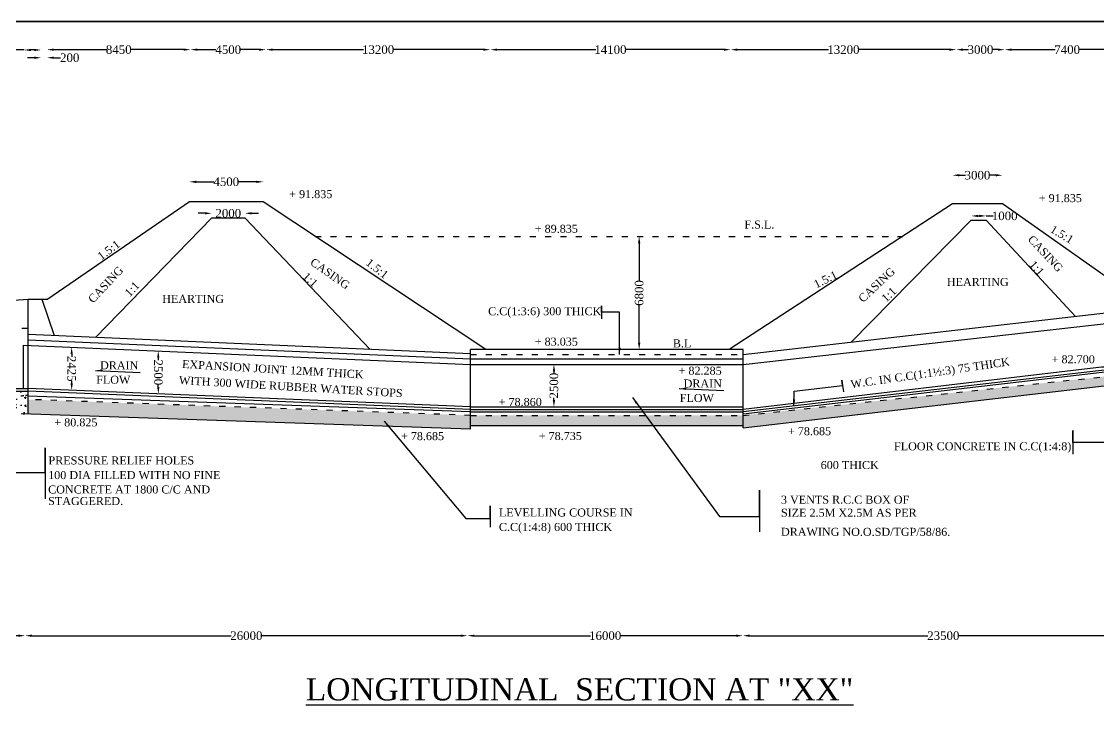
# Model space of a CAD drawing. Header units: millimetres. Extents: x -109570 to 262268, y -246061 to 108364.
# Drawn here: x 48583 to 111805, y 67493 to 108246 of the extents above; entities that cross this region are included whole.
import ezdxf

# ---------------------------------------------------------------- set-up
doc = ezdxf.new("R2010")
doc.units = ezdxf.units.MM
doc.header["$MEASUREMENT"] = 0
doc.header["$PDMODE"] = 33
doc.header["$PDSIZE"] = 500
doc.linetypes.add('ACAD_ISO03W100', pattern=[30, 12, -18])
for name, color, linetype in [('DIM', 5, 'Continuous'), ('DOT LINE', 3, 'ACAD_ISO03W100'), ('DWG. LINE', 1, 'Continuous'), ('HATCH', 2, 'Continuous'), ('TEXT', 7, 'Continuous'), ('TITLE', 7, 'Continuous')]:
    doc.layers.add(name, color=color, linetype=linetype)
doc.styles.get("Standard").update_dxf_attribs({"font": 'TIMES.TTF', "height": 500})
doc.dimstyles.get("Standard").update_dxf_attribs({"dimtxt": 500, "dimasz": 400, "dimexe": 0.18, "dimexo": 0.0625, "dimgap": 0.09, "dimtad": 0, "dimdec": 0, "dimzin": 0, "dimdsep": 46, "dimtxsty": 'Standard', "dimcen": 0.09, "dimse1": 1, "dimse2": 1, "dimclrd": 5, "dimclre": 5, "dimclrt": 4, "dimadec": 0, "dimazin": 0, "dimtfac": 1, "dimtdec": 0, "dimtofl": 0, "dimtmove": 0, "dimatfit": 3, "dimfxl": 1, "dimtolj": 1, "dimtzin": 0, "dimarcsym": 0})
pattern_1 = [(50, (0, 0), (1075.8903, -94.128), [112.5, -1237.5]), (355, (0, 0), (-208.127, 1128.288), [90, -990]), (100.4514, (89.7, -7.8), (867.764, 1034.159), [95.61, -1051.713]), (46.1842, (0, 300), (1600.862, -248.279), [168.75, -1856.25]), (96.6356, (133.4, 279.3), (1401.994, 1461.177), [143.415, -1577.57]), (351.1842, (0, 300), (1401.993, 1461.178), [135, -1485]), (21, (150, 225), (895.3606, -603.9283), [112.5, -1237.5]), (326, (150, 225), (364.973, 1087.725), [90, -990]), (71.4514, (224.6, 174.7), (1260.334, 483.796), [95.61, -1051.713]), (37.5, (0, 0), (18.2398, 499.3408), [0, -978, 0, -1005, 0, -993.75]), (7.5, (0, 0), (394.6043, 591.6176), [0, -573, 0, -955.5, 0, -378.75]), (327.5, (-334.5, 0), (800.7337, -33.8323), [0, -375, 0, -1170, 0, -1552.5]), (317.5, (-484.5, 0), (874.7793, 150.1575), [0, -487.5, 0, -777, 0, -1102.5])]

# ---------------------------------------------------------------- blocks, each defined once
blk = doc.blocks.new('*D6')
at = {"layer": 'Defpoints', "color": 0}
for p in [(51376, 89119), (51378, 86593), (51527, 86593)]:
    blk.add_point(p, dxfattribs=at)
at = {"layer": 'DIM', "color": 5, "lineweight": -2}
for p, q in [((51526, 88719), (51526, 88562)), ((51527, 86993), (51527, 87150))]:
    blk.add_line(p, q, dxfattribs=at)
at = {"layer": 'DIM', "color": 5}
for points in [[(51592, 88719), (51459, 88719), (51525, 89119)], [(51594, 86993), (51460, 86993), (51527, 86593)]]:
    blk.add_solid(points, dxfattribs=at)
at = {"layer": 'DIM', "color": 4, "insert": (51526, 87856), "char_height": 500, "attachment_point": 5, "rotation": 270.03894}
blk.add_mtext('\\A1;2425', dxfattribs=at)
blk = doc.blocks.new('*D7')
at = {"layer": 'Defpoints', "color": 0}
for p in [(56458, 88901), (56462, 86382), (56614, 86382)]:
    blk.add_point(p, dxfattribs=at)
at = {"layer": 'DIM', "color": 5, "lineweight": -2}
for p, q in [((56610, 88502), (56610, 88359)), ((56613, 86782), (56613, 86924))]:
    blk.add_line(p, q, dxfattribs=at)
at = {"layer": 'DIM', "color": 5}
for points in [[(56677, 88502), (56543, 88501), (56609, 88902)], [(56680, 86782), (56546, 86782), (56614, 86382)]]:
    blk.add_solid(points, dxfattribs=at)
at = {"layer": 'DIM', "color": 4, "insert": (56611, 87642), "char_height": 500, "attachment_point": 5, "rotation": 270.09198}
blk.add_mtext('\\A1;2500', dxfattribs=at)
blk = doc.blocks.new('*D8')
at = {"layer": 'Defpoints', "color": 0}
for p in [(62771, 98832), (58436, 97649), (62771, 97649)]:
    blk.add_point(p, dxfattribs=at)
at = {"layer": 'DIM', "color": 5, "lineweight": -2}
for p, q in [((58836, 98832), (59884, 98832)), ((62371, 98832), (61323, 98832))]:
    blk.add_line(p, q, dxfattribs=at)
at = {"layer": 'DIM', "color": 5}
for points in [[(58836, 98898), (58836, 98765), (58436, 98832)], [(62371, 98898), (62371, 98765), (62771, 98832)]]:
    blk.add_solid(points, dxfattribs=at)
at = {"layer": 'DIM', "color": 4, "insert": (60603, 98832), "char_height": 500, "attachment_point": 5}
blk.add_mtext('\\A1;4500', dxfattribs=at)
blk = doc.blocks.new('*D9')
at = {"layer": 'Defpoints', "color": 0}
for p in [(61693, 96983), (59748, 96713), (61693, 96713)]:
    blk.add_point(p, dxfattribs=at)
at = {"layer": 'DIM', "color": 5, "lineweight": -2}
for p, q in [((59348, 96983), (58948, 96983)), ((62093, 96983), (62493, 96983))]:
    blk.add_line(p, q, dxfattribs=at)
at = {"layer": 'DIM', "color": 5}
for points in [[(59348, 97050), (59348, 96917), (59748, 96983)], [(62093, 97050), (62093, 96917), (61693, 96983)]]:
    blk.add_solid(points, dxfattribs=at)
at = {"layer": 'DIM', "color": 4, "insert": (60721, 96983), "char_height": 500, "attachment_point": 5}
blk.add_mtext('\\A1;2000', dxfattribs=at)
blk = doc.blocks.new('*D10')
at = {"layer": 'Defpoints', "color": 0}
for p in [(80131, 88110), (79838, 85615), (80152, 85615)]:
    blk.add_point(p, dxfattribs=at)
at = {"layer": 'DIM', "color": 5, "lineweight": -2}
for p, q in [((79838, 87710), (79838, 87580)), ((79838, 86015), (79838, 86145))]:
    blk.add_line(p, q, dxfattribs=at)
at = {"layer": 'DIM', "color": 5}
for points in [[(79771, 87710), (79905, 87710), (79838, 88110)], [(79771, 86015), (79905, 86015), (79838, 85615)]]:
    blk.add_solid(points, dxfattribs=at)
at = {"layer": 'DIM', "color": 4, "insert": (79838, 86862), "char_height": 500, "attachment_point": 5, "rotation": 90}
blk.add_mtext('\\A1;2500', dxfattribs=at)
blk = doc.blocks.new('*D11')
at = {"layer": 'Defpoints', "color": 0}
for p in [(84841, 95628), (84841, 95628), (84804, 88979)]:
    blk.add_point(p, dxfattribs=at)
at = {"layer": 'DIM', "color": 5, "lineweight": -2}
for p, q in [((84841, 95228), (84841, 93013)), ((84841, 89379), (84841, 91594))]:
    blk.add_line(p, q, dxfattribs=at)
at = {"layer": 'DIM', "color": 5}
for points in [[(84775, 95228), (84908, 95228), (84841, 95628)], [(84775, 89379), (84908, 89379), (84841, 88979)]]:
    blk.add_solid(points, dxfattribs=at)
at = {"layer": 'DIM', "color": 4, "insert": (84841, 92304), "char_height": 500, "attachment_point": 5, "rotation": 90}
blk.add_mtext('\\A1;6800', dxfattribs=at)
blk = doc.blocks.new('*D12')
at = {"layer": 'Defpoints', "color": 0}
for p in [(106168, 99219), (103236, 97533), (106168, 97533)]:
    blk.add_point(p, dxfattribs=at)
at = {"layer": 'DIM', "color": 5, "lineweight": -2}
for p, q in [((103636, 99219), (103992, 99219)), ((105768, 99219), (105412, 99219))]:
    blk.add_line(p, q, dxfattribs=at)
at = {"layer": 'DIM', "color": 5}
for points in [[(103636, 99285), (103636, 99152), (103236, 99219)], [(105768, 99285), (105768, 99152), (106168, 99219)]]:
    blk.add_solid(points, dxfattribs=at)
at = {"layer": 'DIM', "color": 4, "insert": (104702, 99219), "char_height": 500, "attachment_point": 5}
blk.add_mtext('\\A1;3000', dxfattribs=at)
blk = doc.blocks.new('*D13')
at = {"layer": 'Defpoints', "color": 0}
for p in [(105218, 96830), (104341, 96582), (105218, 96582)]:
    blk.add_point(p, dxfattribs=at)
at = {"layer": 'DIM', "color": 5, "lineweight": -2}
for p, q in [((104741, 96830), (104818, 96830)), ((105218, 96830), (105618, 96830))]:
    blk.add_line(p, q, dxfattribs=at)
at = {"layer": 'DIM', "color": 5}
for points in [[(104741, 96897), (104741, 96763), (104341, 96830)], [(104818, 96897), (104818, 96763), (105218, 96830)]]:
    blk.add_solid(points, dxfattribs=at)
at = {"layer": 'DIM', "color": 4, "insert": (106300, 96830), "char_height": 500, "attachment_point": 5}
blk.add_mtext('\\A1;1000', dxfattribs=at)
blk = doc.blocks.new('*D18')
at = {"layer": 'Defpoints', "color": 0}
for p in [(48732, 106596), (49738, 106596), (49738, 106575)]:
    blk.add_point(p, dxfattribs=at)
at = {"layer": 'DIM', "color": 5, "lineweight": -2}
for p, q in [((48732, 106575), (48176, 106575)), ((49338, 106575), (49132, 106575))]:
    blk.add_line(p, q, dxfattribs=at)
at = {"layer": 'DIM', "color": 5}
for points in [[(49132, 106641), (49132, 106508), (48732, 106575)], [(49338, 106641), (49338, 106508), (49738, 106575)]]:
    blk.add_solid(points, dxfattribs=at)
at = {"layer": 'DIM', "color": 4, "insert": (47651, 106575), "char_height": 500, "attachment_point": 5}
blk.add_mtext('\\A1;600', dxfattribs=at)
blk = doc.blocks.new('*D19')
at = {"layer": 'Defpoints', "color": 0}
for p in [(49738, 106575), (50079, 106575), (50079, 106120)]:
    blk.add_point(p, dxfattribs=at)
at = {"layer": 'DIM', "color": 5, "lineweight": -2}
for p, q in [((49338, 106120), (48938, 106120)), ((50479, 106120), (50879, 106120))]:
    blk.add_line(p, q, dxfattribs=at)
at = {"layer": 'DIM', "color": 5}
for points in [[(49338, 106186), (49338, 106053), (49738, 106120)], [(50479, 106186), (50479, 106053), (50079, 106120)]]:
    blk.add_solid(points, dxfattribs=at)
at = {"layer": 'DIM', "color": 4, "insert": (51412, 106120), "char_height": 500, "attachment_point": 5}
blk.add_mtext('\\A1;200', dxfattribs=at)
blk = doc.blocks.new('*D20')
at = {"layer": 'Defpoints', "color": 0}
for p in [(58502, 106594), (50079, 106120), (58502, 106120)]:
    blk.add_point(p, dxfattribs=at)
at = {"layer": 'DIM', "color": 5, "lineweight": -2}
for p, q in [((50479, 106594), (53588, 106594)), ((58102, 106594), (54993, 106594))]:
    blk.add_line(p, q, dxfattribs=at)
at = {"layer": 'DIM', "color": 5}
for points in [[(50479, 106661), (50479, 106528), (50079, 106594)], [(58102, 106661), (58102, 106528), (58502, 106594)]]:
    blk.add_solid(points, dxfattribs=at)
at = {"layer": 'DIM', "color": 4, "insert": (54290, 106594), "char_height": 500, "attachment_point": 5}
blk.add_mtext('\\A1;8450', dxfattribs=at)
blk = doc.blocks.new('*D21')
at = {"layer": 'Defpoints', "color": 0}
for p in [(62933, 106594), (62933, 106383), (58502, 106120)]:
    blk.add_point(p, dxfattribs=at)
at = {"layer": 'DIM', "color": 5, "lineweight": -2}
for p, q in [((58902, 106594), (59998, 106594)), ((62533, 106594), (61437, 106594))]:
    blk.add_line(p, q, dxfattribs=at)
at = {"layer": 'DIM', "color": 5}
for points in [[(58902, 106661), (58902, 106528), (58502, 106594)], [(62533, 106661), (62533, 106528), (62933, 106594)]]:
    blk.add_solid(points, dxfattribs=at)
at = {"layer": 'DIM', "color": 4, "insert": (60718, 106594), "char_height": 500, "attachment_point": 5}
blk.add_mtext('\\A1;4500', dxfattribs=at)
blk = doc.blocks.new('*D22')
at = {"layer": 'Defpoints', "color": 0}
for p in [(62933, 106383), (76098, 106594), (76098, 106529)]:
    blk.add_point(p, dxfattribs=at)
at = {"layer": 'DIM', "color": 5, "lineweight": -2}
for p, q in [((63333, 106594), (68649, 106594)), ((75698, 106594), (70382, 106594))]:
    blk.add_line(p, q, dxfattribs=at)
at = {"layer": 'DIM', "color": 5}
for points in [[(63333, 106661), (63333, 106528), (62933, 106594)], [(75698, 106661), (75698, 106528), (76098, 106594)]]:
    blk.add_solid(points, dxfattribs=at)
at = {"layer": 'DIM', "color": 4, "insert": (69516, 106594), "char_height": 500, "attachment_point": 5}
blk.add_mtext('\\A1;13200', dxfattribs=at)
blk = doc.blocks.new('*D23')
at = {"layer": 'Defpoints', "color": 0}
for p in [(76098, 106529), (90212, 106594), (90212, 106337)]:
    blk.add_point(p, dxfattribs=at)
at = {"layer": 'DIM', "color": 5, "lineweight": -2}
for p, q in [((76498, 106594), (82289, 106594)), ((89812, 106594), (84022, 106594))]:
    blk.add_line(p, q, dxfattribs=at)
at = {"layer": 'DIM', "color": 5}
for points in [[(76498, 106661), (76498, 106528), (76098, 106594)], [(89812, 106661), (89812, 106528), (90212, 106594)]]:
    blk.add_solid(points, dxfattribs=at)
at = {"layer": 'DIM', "color": 4, "insert": (83155, 106594), "char_height": 500, "attachment_point": 5}
blk.add_mtext('\\A1;14100', dxfattribs=at)
blk = doc.blocks.new('*D24')
at = {"layer": 'Defpoints', "color": 0}
for p in [(90212, 106337), (103453, 106594), (103453, 106077)]:
    blk.add_point(p, dxfattribs=at)
at = {"layer": 'DIM', "color": 5, "lineweight": -2}
for p, q in [((90612, 106594), (95966, 106594)), ((103053, 106594), (97699, 106594))]:
    blk.add_line(p, q, dxfattribs=at)
at = {"layer": 'DIM', "color": 5}
for points in [[(90612, 106661), (90612, 106528), (90212, 106594)], [(103053, 106661), (103053, 106528), (103453, 106594)]]:
    blk.add_solid(points, dxfattribs=at)
at = {"layer": 'DIM', "color": 4, "insert": (96833, 106594), "char_height": 500, "attachment_point": 5}
blk.add_mtext('\\A1;13200', dxfattribs=at)
blk = doc.blocks.new('*D25')
at = {"layer": 'Defpoints', "color": 0}
for p in [(106302, 106594), (106302, 106219), (103453, 106077)]:
    blk.add_point(p, dxfattribs=at)
at = {"layer": 'DIM', "color": 5, "lineweight": -2}
for p, q in [((103853, 106594), (104168, 106594)), ((105902, 106594), (105588, 106594))]:
    blk.add_line(p, q, dxfattribs=at)
at = {"layer": 'DIM', "color": 5}
for points in [[(103853, 106661), (103853, 106528), (103453, 106594)], [(105902, 106661), (105902, 106528), (106302, 106594)]]:
    blk.add_solid(points, dxfattribs=at)
at = {"layer": 'DIM', "color": 4, "insert": (104878, 106594), "char_height": 500, "attachment_point": 5}
blk.add_mtext('\\A1;3000', dxfattribs=at)
blk = doc.blocks.new('*D26')
at = {"layer": 'Defpoints', "color": 0}
for p in [(106302, 106219), (113633, 106594), (113633, 106494)]:
    blk.add_point(p, dxfattribs=at)
at = {"layer": 'DIM', "color": 5, "lineweight": -2}
for p, q in [((106702, 106594), (109256, 106594)), ((113233, 106594), (110679, 106594))]:
    blk.add_line(p, q, dxfattribs=at)
at = {"layer": 'DIM', "color": 5}
for points in [[(106702, 106661), (106702, 106528), (106302, 106594)], [(113233, 106661), (113233, 106528), (113633, 106594)]]:
    blk.add_solid(points, dxfattribs=at)
at = {"layer": 'DIM', "color": 4, "insert": (109968, 106594), "char_height": 500, "attachment_point": 5}
blk.add_mtext('\\A1;7400', dxfattribs=at)
blk = doc.blocks.new('*D31')
at = {"layer": 'Defpoints', "color": 0}
for p in [(48792, 72178), (38693, 71961), (48792, 71943)]:
    blk.add_point(p, dxfattribs=at)
at = {"layer": 'DIM', "color": 5, "lineweight": -2}
for p, q in [((39093, 72178), (42876, 72178)), ((48392, 72178), (44609, 72178))]:
    blk.add_line(p, q, dxfattribs=at)
at = {"layer": 'DIM', "color": 5}
for points in [[(39093, 72244), (39093, 72111), (38693, 72178)], [(48392, 72244), (48392, 72111), (48792, 72178)]]:
    blk.add_solid(points, dxfattribs=at)
at = {"layer": 'DIM', "color": 4, "insert": (43743, 72178), "char_height": 500, "attachment_point": 5}
blk.add_mtext('\\A1;10000', dxfattribs=at)
blk = doc.blocks.new('*D32')
at = {"layer": 'Defpoints', "color": 0}
for p in [(74772, 72178), (74772, 72087), (48792, 71943)]:
    blk.add_point(p, dxfattribs=at)
at = {"layer": 'DIM', "color": 5, "lineweight": -2}
for p, q in [((49192, 72178), (60880, 72178)), ((74372, 72178), (62684, 72178))]:
    blk.add_line(p, q, dxfattribs=at)
at = {"layer": 'DIM', "color": 5}
for points in [[(49192, 72244), (49192, 72111), (48792, 72178)], [(74372, 72244), (74372, 72111), (74772, 72178)]]:
    blk.add_solid(points, dxfattribs=at)
at = {"layer": 'DIM', "color": 4, "insert": (61782, 72178), "char_height": 500, "attachment_point": 5}
blk.add_mtext('\\A1;26000', dxfattribs=at)
blk = doc.blocks.new('*D33')
at = {"layer": 'Defpoints', "color": 0}
for p in [(74772, 72087), (90921, 72178), (90921, 72140)]:
    blk.add_point(p, dxfattribs=at)
at = {"layer": 'DIM', "color": 5, "lineweight": -2}
for p, q in [((75172, 72178), (81980, 72178)), ((90521, 72178), (83713, 72178))]:
    blk.add_line(p, q, dxfattribs=at)
at = {"layer": 'DIM', "color": 5}
for points in [[(75172, 72244), (75172, 72111), (74772, 72178)], [(90521, 72244), (90521, 72111), (90921, 72178)]]:
    blk.add_solid(points, dxfattribs=at)
at = {"layer": 'DIM', "color": 4, "insert": (82846, 72178), "char_height": 500, "attachment_point": 5}
blk.add_mtext('\\A1;16000', dxfattribs=at)
blk = doc.blocks.new('*D34')
at = {"layer": 'Defpoints', "color": 0}
for p in [(90921, 72140), (114472, 72178), (114472, 71907)]:
    blk.add_point(p, dxfattribs=at)
at = {"layer": 'DIM', "color": 5, "lineweight": -2}
for p, q in [((91321, 72178), (101795, 72178)), ((114072, 72178), (103598, 72178))]:
    blk.add_line(p, q, dxfattribs=at)
at = {"layer": 'DIM', "color": 5}
for points in [[(91321, 72244), (91321, 72111), (90921, 72178)], [(114072, 72244), (114072, 72111), (114472, 72178)]]:
    blk.add_solid(points, dxfattribs=at)
at = {"layer": 'DIM', "color": 4, "insert": (102697, 72178), "char_height": 500, "attachment_point": 5}
blk.add_mtext('\\A1;23500', dxfattribs=at)

msp = doc.modelspace()

# ---------------------------------------------------------------- hatches: boundary and pattern name
at = {"layer": 'HATCH'}
h = msp.add_hatch(dxfattribs=at)
h.set_pattern_fill('AR-CONC', color=256, scale=150, style=0)
h.set_pattern_definition(pattern_1)
h.paths.add_polyline_path([(90943.4, 85118.6), (74940.7, 85118.6), (74940.7, 84514.1), (90943.4, 84514.1)])
h.paths.add_polyline_path([(112462.5, 86898), (114682.9, 86898), (114682.9, 87414.1), (112321.5, 87414.1), (90943.4, 85118.6), (90943.4, 84514.1), (90943.4, 84391.7)])
h.paths.add_polyline_path([(117641.5, 87671.7), (114682.9, 87671.7), (114682.9, 86898), (115268.3, 86898), (115482.8, 87038.7), (117641.5, 87038.7)])
h.paths.add_polyline_path([(120600.1, 87671.7), (117853.7, 87671.7), (117853.7, 87038.7), (120600.1, 87038.7)])
h.paths.add_polyline_path([(123417.7, 87671.7), (120858.6, 87671.7), (120858.6, 87038.7), (123417.7, 87038.7)])
h.paths.add_polyline_path([(125725.6, 87671.7), (123656.9, 87671.7), (123656.9, 87038.7), (123755.9, 87038.7), (125012.4, 84823.1), (125725.6, 84823.1)])
h = msp.add_hatch(dxfattribs=at)
h.set_pattern_fill('AR-CONC', color=256, scale=150, style=0)
h.set_pattern_definition(pattern_1)
h.paths.add_polyline_path([(44040.3, 86528.8), (41075.3, 86528.8), (41075.3, 85640.9), (44040.3, 85640.9)])
h.paths.add_polyline_path([(46609.2, 86528.8), (44325.9, 86528.8), (44325.9, 85640.9), (46609.2, 85640.9)])
h.paths.add_polyline_path([(48970.1, 86528.8), (46932.3, 86528.8), (46932.3, 85640.9), (48148.9, 85640.9), (48553.4, 85210.7), (48970.1, 85196.5)])
h = msp.add_hatch(dxfattribs=at)
h.set_pattern_fill('AR-CONC', color=256, scale=150, style=0)
h.set_pattern_definition(pattern_1)
h.paths.add_polyline_path([(48970.1, 86048.6), (48970.1, 85196.5), (74940.7, 84313.6), (74940.7, 85118.6)])

# ---------------------------------------------------------------- linework, layer by layer
at = {"layer": 'DIM'}
for points in [[(82631.3, 91177.9), (82631.3, 91554), (82631.3, 90778.4)], [(96779.3, 86864.2), (96738.8, 87187.3), (96779.3, 86864.2), (96827.8, 86492.5)], [(110301.2, 83526.6), (110301.2, 84229), (110301.2, 82831.8)], [(49974.1, 81759.9), (49974.1, 83217.3), (49974.1, 80219.8)], [(91910.2, 79177.5), (91910.2, 80716.1), (91910.2, 78285)], [(76094.7, 79066), (76094.7, 79805.9), (76094.7, 78544.4)]]:
    msp.add_lwpolyline(points, dxfattribs=at)
at = {"layer": 'DOT LINE', "ltscale": 30}
msp.add_line((74940.7, 85118.6), (90943.4, 85118.6), dxfattribs=at)
for points in [[(65814.5, 95628.1), (100317.6, 95628.1)], [(48970.1, 90221.3), (8698.1, 90221.3)], [(74940.7, 88693.2), (90943.4, 88693.2)], [(90943.4, 85118.6), (112321.5, 87414.1), (114682.9, 87414.1)], [(74940.7, 85118.6), (48970.1, 86048.6)]]:
    msp.add_lwpolyline(points, dxfattribs=at)
at = {"layer": 'DWG. LINE'}
for p, q in [((48694.3, 86692.4), (48694.3, 89233.8)), ((48694.3, 89233.8), (74940.7, 88109.6)), ((48970.1, 89548.1), (74940.7, 88435.8)), ((90943.4, 88979.1), (74940.7, 88979.1)), ((90943.4, 84391.7), (90943.4, 88979.1)), ((74940.7, 88435.8), (90943.4, 88435.8)), ((74940.7, 88109.6), (90943.4, 88109.6)), ((38903.2, 86692.4), (48970.1, 86692.4)), ((38903.2, 86528.8), (48970.1, 86528.8)), ((74940.7, 85615.4), (90943.4, 85615.4)), ((74940.7, 85466.3), (90943.4, 85466.3)), ((74940.7, 84313.6), (48553.4, 85210.7)), ((74940.7, 85317.3), (90943.4, 85317.3)), ((74940.7, 84514.1), (90943.4, 84514.1))]:
    msp.add_line(p, q, dxfattribs=at)
for points in [[(75830.9, 88979.1), (62770.7, 97648.6), (58436.3, 97648.6), (50118.2, 91932.3)], [(113922.8, 92400.2), (113469.1, 92400.2), (106167.7, 97533.2), (103236.1, 97533.2), (90131.7, 88979.1)], [(52916.1, 89692.9), (59748.3, 96713.4), (61693.2, 96713.4), (69049.5, 88988.1)], [(97278.1, 89419.3), (104341.4, 96582), (105218.4, 96582), (110460.2, 90930.3)], [(39973.8, 91309.7), (48970.1, 91932.3), (50118.2, 91932.3)], [(48970.1, 85196.5), (48970.1, 91932.3)], [(49765.3, 91932.3), (50488.9, 89799)], [(90943.4, 88693.2), (112574.7, 91172.6), (114682.9, 91172.6)], [(90943.4, 88109.6), (112605.3, 90552), (114864.2, 90552), (114864.2, 87942.7)], [(74940.7, 88730.8), (48970.1, 89865.3)], [(74940.7, 84313.6), (74940.7, 88979.1)], [(90943.4, 84391.7), (112462.5, 86898), (115268.3, 86898), (115482.8, 87038.7), (123755.9, 87038.7), (125012.4, 84823.1), (125725.6, 84823.1), (125725.6, 87942.7)], [(114682.9, 87942.7), (111989.8, 87942.7), (90943.4, 85466.3)], [(114682.9, 87782.8), (112309.8, 87782.8), (90943.4, 85317.3)], [(114682.9, 87671.7), (112351.4, 87671.7), (90943.4, 85196.7)], [(74940.7, 85615.4), (48970.1, 86692.4)], [(74940.7, 85466.3), (48970.1, 86528.8)], [(74940.7, 85317.3), (48970.1, 86247)]]:
    msp.add_lwpolyline(points, dxfattribs=at)
at = {"layer": 'TITLE', "lineweight": 35}
msp.add_lwpolyline([(-1064.9, 108246.2), (262267.9, 108246.2), (262267.9, 3748.5), (-1064.9, 3748.5)], close=True, dxfattribs=at)

# ---------------------------------------------------------------- texts
at = {"layer": 'TEXT'}
for s, p in [('+ 91.835', (64298.1, 97875.8)), ('+ 91.835', (108300, 97640.8)), ('+ 89.835', (78712.5, 95839.1)), ('F.S.L.', (91021.7, 96088.6)), ('HEARTING', (102906.3, 92716.9)), ('HEARTING', (56843.5, 91722.3)), ('C.C(1:3:6) 300 THICK', (75974.1, 90997.5)), ('+ 83.035', (78712.5, 89213.7)), ('B.L', (86818.5, 89108.1)), ('+ 82.700', (109060.1, 88177.8)), ('DRAIN', (53191.5, 87822.1)), ('+ 82.285', (87156.2, 87503.6)), ('FLOW', (52963.2, 86973.9)), ('DRAIN', (87452.5, 86753.8)), ('+ 78.860', (76594.9, 85670.5)), ('FLOW', (87224.2, 85905.6)), ('+ 80.825', (50511.2, 84471.2)), ('+ 78.685', (70858.1, 83662.2)), ('+ 78.735', (78946.9, 83669.1)), ('+ 78.685', (93578.2, 83952.4)), ('FLOOR CONCRETE IN C.C(1:4:8)', (99801, 83067.8)), ('PRESSURE RELIEF HOLES', (50163.1, 82235.5)), ('600 THICK', (95496.2, 81965.1)), ('100 DIA FILLED WITH NO FINE', (50146.5, 81374.4)), ('CONCRETE AT 1800 C/C AND', (50146.5, 80529.8)), ('STAGGERED.', (50146.5, 79850.8)), ('3 VENTS R.C.C BOX OF', (93166.4, 79931.7)), ('LEVELLING COURSE IN', (76609.1, 79178.1)), ('SIZE 2.5M X2.5M AS PER', (93166.4, 79165)), ('C.C(1:4:8) 600 THICK', (76609.1, 78328.8)), ('DRAWING NO.O.SD/TGP/58/86.', (93166.4, 78043))]:
    msp.add_text(s, height=470, dxfattribs=at).set_placement(p)
for s, rotation, p in [('1.5:1', 329.039068, (108921.3, 95919.1)), ('CASING', 313.017805, (107625.8, 95423.1)), ('1.5:1', 37.047113, (53266.9, 94203.5)), ('CASING', 324.958162, (65481.6, 94008.2)), ('1.5:1', 321.992071, (68749, 93998.5)), ('CASING', 46.820413, (52786.9, 91673.8)), ('1.5:1', 26.543274, (95238.9, 92565)), ('CASING', 43.017805, (97978.3, 91710)), ('1:1', 312.039697, (107706.6, 93946.5)), ('1:1', 316.820413, (65045.5, 93224.6)), ('1:1', 46.820413, (54930.9, 92039.9)), ('1:1', 43.548539, (99336.1, 91727.7)), ('W.C. IN C.C(1:1½:3) 75 THICK', 8.224059, (97290, 86706)), ('EXPANSION JOINT 12MM THICK', 356.636728, (57996.4, 87906.6)), ('WITH 300 WIDE RUBBER WATER STOPS', 356.636728, (57810.2, 86955.7))]:
    msp.add_text(s, height=470, rotation=rotation, dxfattribs=at).set_placement(p)
at = {"layer": 'TITLE'}
msp.add_text('%%ULONGITUDINAL  SECTION AT "XX"', height=1300, dxfattribs=at).set_placement((65272, 68378))

# ---------------------------------------------------------------- dimensions: what is measured, and where the dimension line sits
at = {"layer": 'DIM'}
dim = msp.add_linear_dim(base=(49737.6, 106574.8), p1=(48731.9, 106595.7), p2=(49737.6, 106595.7), text='600', dimstyle='Standard', dxfattribs=at)
dim.commit()
dim.dimension.update_dxf_attribs({"geometry": '*D18', "text_midpoint": (47651, 106574.8), "dimtype": 160})
for base, p1, p2, text, picture, middle in [((58501.8, 106594.4), (50079, 106119.7), (58501.8, 106119.7), '8450', '*D20', (54290.4, 106594.4)), ((106167.7, 99218.8), (103236.1, 97533.2), (106167.7, 97533.2), '3000', '*D12', (104701.9, 99218.8)), ((62770.7, 98831.6), (58436.3, 97648.6), (62770.7, 97648.6), '4500', '*D8', (60603.5, 98831.6)), ((61693.2, 96983.4), (59748.3, 96713.4), (61693.2, 96713.4), '2000', '*D9', (60720.7, 96983.4)), ((105218.4, 96830), (104341.4, 96582), (105218.4, 96582), '1000', '*D13', (106300.4, 96830))]:
    dim = msp.add_linear_dim(base=base, p1=p1, p2=p2, text=text, dimstyle='Standard', dxfattribs=at)
    dim.commit()
    dim.dimension.update_dxf_attribs({"geometry": picture, "text_midpoint": middle})
for base, p1, p2, text, picture, middle in [((62933.3, 106594.4), (58501.8, 106119.7), (62933.3, 106383.4), '4500', '*D21', (60717.6, 106594.4)), ((76098.1, 106594.4), (62933.3, 106383.4), (76098.1, 106528.6), '13200', '*D22', (69515.7, 106594.4)), ((90212, 106594.4), (76098.1, 106528.6), (90212, 106337.5), '14100', '*D23', (83155, 106594.4)), ((103453.4, 106594.4), (90212, 106337.5), (103453.4, 106076.6), '13200', '*D24', (96832.7, 106594.4)), ((106302.3, 106594.4), (103453.4, 106076.6), (106302.3, 106218.9), '3000', '*D25', (104877.9, 106594.4)), ((113632.9, 106594.4), (106302.3, 106218.9), (113632.9, 106493.8), '7400', '*D26', (109967.6, 106594.4))]:
    dim = msp.add_linear_dim(base=base, p1=p1, p2=p2, text=text, dimstyle='Standard', override={"dimtmove": 1}, dxfattribs=at)
    dim.commit()
    dim.dimension.update_dxf_attribs({"geometry": picture, "text_midpoint": middle})
for p1, p2, distance, text, picture, middle in [((49737.6, 106574.8), (50079, 106574.8), -455.1, '200', '*D19', (51411.7, 106119.7)), ((51376, 89119), (51377.8, 86592.6), 149.4, '2425', '*D6', (51526.3, 87855.9)), ((56457.9, 88901.3), (56461.9, 86381.7), 151.6, '2500', '*D7', (56611.5, 87641.7))]:
    dim = msp.add_aligned_dim(p1=p1, p2=p2, distance=distance, text=text, dimstyle='Standard', dxfattribs=at)
    dim.commit()
    dim.dimension.update_dxf_attribs({"geometry": picture, "text_midpoint": middle})
for base, p1, p2, text, picture, middle in [((84841.3, 95628.1), (84803.5, 88979.1), (84841.3, 95628.1), '6800', '*D11', (84841.3, 92303.6)), ((79837.9, 85615.4), (80130.8, 88109.6), (80152.3, 85615.4), '2500', '*D10', (79837.9, 86862.5))]:
    dim = msp.add_linear_dim(base=base, p1=p1, p2=p2, angle=90, text=text, dimstyle='Standard', dxfattribs=at)
    dim.commit()
    dim.dimension.update_dxf_attribs({"geometry": picture, "text_midpoint": middle})
for base, p1, p2, text, picture, middle in [((48792.1, 72177.5), (38693.3, 71961.2), (48792.1, 71943.3), '10000', '*D31', (43742.7, 72177.5)), ((74772.1, 72177.5), (48792.1, 71943.3), (74772.1, 72086.6), '26000', '*D32', (61782.1, 72177.5)), ((90920.7, 72177.5), (74772.1, 72086.6), (90920.7, 72140.3), '16000', '*D33', (82846.4, 72177.5)), ((114472.4, 72177.5), (90920.7, 72140.3), (114472.4, 71906.7), '23500', '*D34', (102696.6, 72177.5))]:
    dim = msp.add_linear_dim(base=base, p1=p1, p2=p2, angle=180, text=text, dimstyle='Standard', override={"dimtmove": 1}, dxfattribs=at)
    dim.commit()
    dim.dimension.update_dxf_attribs({"geometry": picture, "text_midpoint": middle})

# ---------------------------------------------------------------- leaders
for points in [[(83689.7, 88693.2), (83689.7, 91177.9), (82631.3, 91177.9)], [(52920.5, 87757.9), (55549.9, 87639.3)], [(119546.4, 87340.7), (118992, 83526.6), (110301.2, 83526.6)], [(87181.5, 86689.6), (89810.9, 86571)], [(93929.5, 85661.9), (93948.7, 86532.9), (96779.3, 86864.2)], [(84454.3, 86168.2), (89566.2, 79177.5), (91910.2, 79177.5)], [(44325.9, 85640.9), (46476.5, 81759.9), (49974.1, 81759.9)], [(69861.9, 84785.8), (74662, 79066), (76094.7, 79066)]]:
    msp.add_leader(points, dimstyle='Standard', override={"dimgap": 0.09, "dimtad": 0}, dxfattribs=at)

doc.saveas('drawing.dxf')
